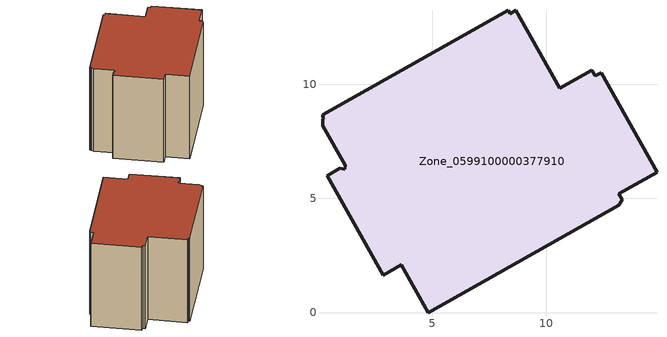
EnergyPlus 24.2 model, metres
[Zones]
Zone_0599100000377910
 floor ground (C_G): 1.18,6.45 0.2,8.19 0.19,8.5 0.28,8.54 0.19,8.57 0.19,8.66 8.32,13.24 8.41,13.1 8.66,13.24 10.59,9.82 12,10.62 12.15,10.38 12.4,10.51 14.85,6.14 13.18,5.2 13.32,4.94 13.16,4.71 4.82,0 3.63,2.08 2.85,1.64 0.39,6 0.95,6.32 1.16,6.27 z0
 wall outside (C_F): 14.85,6.14 12.4,10.51 12.15,10.38 12,10.62 10.59,9.82 8.66,13.24 8.41,13.1 8.32,13.24 0.19,8.66 0.19,8.57 0.28,8.54 0.19,8.5 0.2,8.19 1.18,6.45 1.16,6.27 0.95,6.32 0.39,6 2.85,1.64 3.63,2.08 4.82,0 13.16,4.71 13.32,4.94 13.18,5.2 14.85,6.14 z0:9.6
 roof outside (C_R): 13.16,4.71 13.32,4.94 13.18,5.2 14.85,6.14 12.4,10.51 12.15,10.38 12,10.62 10.59,9.82 8.66,13.24 8.41,13.1 8.32,13.24 0.19,8.66 0.19,8.57 0.28,8.54 0.19,8.5 0.2,8.19 1.18,6.45 1.16,6.27 0.95,6.32 0.39,6 2.85,1.64 3.63,2.08 4.82,0 z9.6
[BUILDING]
Pand.0599100000377910: North Axis=0; Terrain=City; Loads Convergence Tolerance Value=0.04; Temperature Convergence Tolerance Value=0.4; Solar Distribution=FullExterior; Maximum Number of Warmup Days=25; Minimum Number of Warmup Days=1
[Site:Location]
Rotterdam.The.Hague.AP_ZH_NLD Design_Conditions: Latitude=51.96; Longitude=4.45; Time Zone=1; Elevation=-4.5
[SITE:GROUNDTEMPERATURE:BUILDINGSURFACE]
18, 18, 18, 18, 18, 18, 18, 18, 18, 18, 18, 18
[MATERIAL] Thermal Absorptance=0.9; Solar Absorptance=0.7; Visible Absorptance=0.7
Name | Roughness | Thickness | Conductivity | Density | Specific Heat
G.D.1992-2005 | MediumSmooth | 0.15 | 0.06 | 540 | 1210
F.D.1992-2005 | Rough | 0.3 | 0.12 | 1920 | 840
R.D.1992-2005 | MediumRough | 0.2 | 0.08 | 1500 | 1000
[CONSTRUCTION]
C_G: G.D.1992-2005
C_F: F.D.1992-2005
C_R: R.D.1992-2005
[ZONE]
Zone_0599100000377910: Type=1; Multiplier=1; Ceiling Height=Autocalculate; Volume=Autocalculate; Floor Area=autocalculate; Part of Total Floor Area=Yes
[ZONEINFILTRATION:DESIGNFLOWRATE]
Infil_Zone_0599100000377910: Zone or ZoneList or Space or SpaceList=Zone_0599100000377910; Schedule=AlwaysOn; Design Flow Rate Calculation Method=Flow/Area; Flow Rate per Floor Area=0.0021; Constant Term Coefficient=1; Temperature Term Coefficient=0; Velocity Term Coefficient=0; Velocity Squared Term Coefficient=0
[HVACTEMPLATE:ZONE:IDEALLOADSAIRSYSTEM]
Zone_0599100000377910: Maximum Heating Supply Air Temperature=50; Minimum Cooling Supply Air Temperature=13; Maximum Heating Supply Air Humidity Ratio=0.0156; Minimum Cooling Supply Air Humidity Ratio=0.0077; Heating Limit=NoLimit; Cooling Limit=NoLimit; Dehumidification Control Type=ConstantSensibleHeatRatio; Cooling Sensible Heat Ratio=0.7; Dehumidification Setpoint=60; Humidification Control Type=None; Humidification Setpoint=30; Outdoor Air Method=None; Outdoor Air Flow Rate per Person=0.00944; Outdoor Air Flow Rate per Zone Floor Area=0; Outdoor Air Flow Rate per Zone=0; Demand Controlled Ventilation Type=None; Outdoor Air Economizer Type=NoEconomizer; Heat Recovery Type=None; Sensible Heat Recovery Effectiveness=0.7; Latent Heat Recovery Effectiveness=0.65
[ZONECONTROL:THERMOSTAT]
ThermostatControl_Zone_0599100000377910: Zone or ZoneList=Zone_0599100000377910; Control Type Schedule=DualSetpointControlType; Control 1=Thermostat_Zone_0599100000377910; Temperature Difference Between Cutout And Setpoint=0
[THERMOSTATSETPOINT:DUALSETPOINT]
Thermostat_Zone_0599100000377910: Heating Setpoint Temperature Schedule=HeatingSetpoint_Zone_0599100000377910; Cooling Setpoint Temperature Schedule=CoolingSetpoint_Zone_0599100000377910
[SCHEDULE:COMPACT]
HeatingSetpoint_Zone_0599100000377910: Through: 12/31, For: AllDays, Until: 24:00, 21
CoolingSetpoint_Zone_0599100000377910: Through: 12/31, For: AllDays, Until: 24:00, 24
DualSetpointControlType: Through: 12/31, For: AllDays, Until: 24:00, 4
AlwaysOn: Through: 12/31, For: AllDays, Until: 24:00, 1
